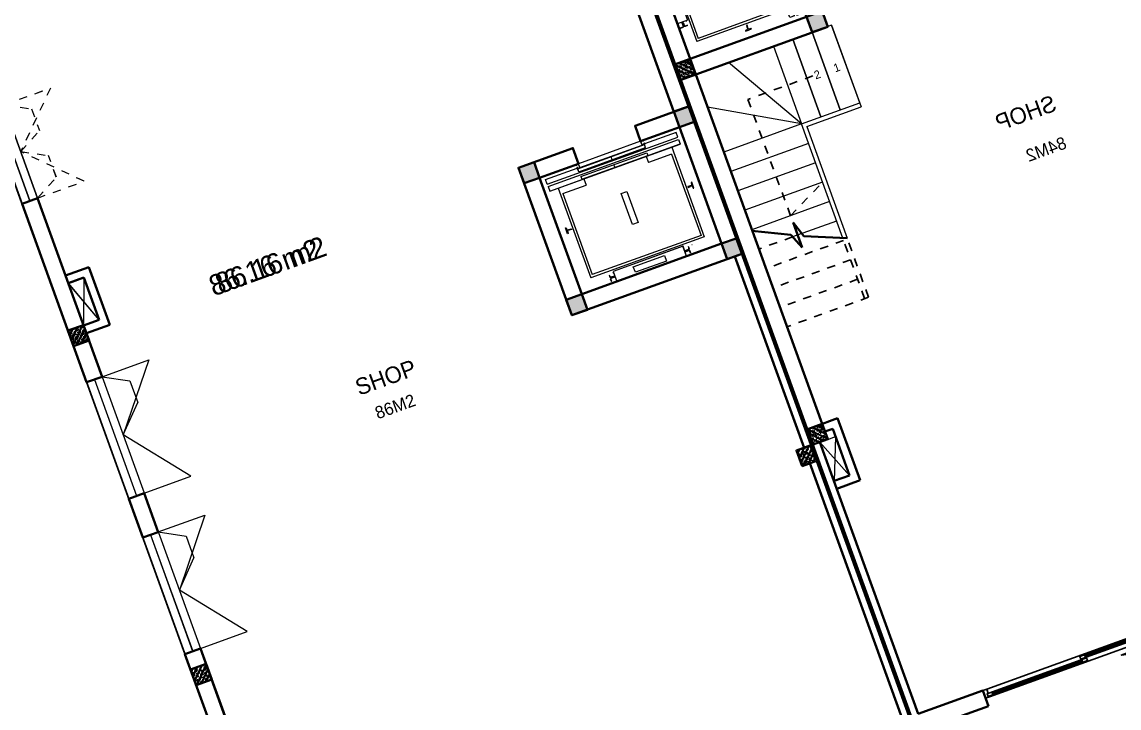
# Model space of a CAD drawing. Header units: metres. Extents: x 568336 to 569219, y 2065964 to 2066430.
# Drawn here: x 568630.39 to 568643.67, y 2066201.2 to 2066209.51 of the extents above; entities that cross this region are included whole.
import ezdxf

# ---------------------------------------------------------------- set-up
doc = ezdxf.new("R2010")
doc.units = ezdxf.units.M
for name, pattern in [('DASHDOT2', [0.5, 0.25, -0.125, 0, -0.125]), ('HIDDEN', [0.375, 0.25, -0.125]), ('HIDDEN2', [0.1875, 0.125, -0.0625])]:
    doc.linetypes.add(name, pattern=pattern)
doc.layers.get('0').update_dxf_attribs({"linetype": 'CONTINUOUS'})
doc.layers.get('DEFPOINTS').update_dxf_attribs({"linetype": 'CONTINUOUS'})
for name, color, linetype, lineweight in [('-CONCRETE', 1, 'CONTINUOUS', 35), ('-DOOR', 137, 'CONTINUOUS', 9), ('-HATCH', 8, 'CONTINUOUS', 5), ('-HIDE', 3, 'HIDDEN', 13), ('-LINE1', 7, 'CONTINUOUS', 18), ('-LINE2', 252, 'CONTINUOUS', 9), ('-STEEL1', 1, 'CONTINUOUS', 35), ('-TEXT', 7, 'CONTINUOUS', 15), ('-WALL', 4, 'CONTINUOUS', 35), ('EC-Thiet bi', 8, 'CONTINUOUS', 25), ('TEXT25', 2, 'CONTINUOUS', 13)]:
    doc.layers.add(name, color=color, linetype=linetype, lineweight=lineweight)
for name, color, linetype in [('1-NETMANH', 8, 'CONTINUOUS'), ('LoLK', 6, 'CONTINUOUS'), ('TIMDUONG', 1, 'CONTINUOUS')]:
    doc.layers.add(name, color=color, linetype=linetype)
doc.styles.add('SVN_AVO_thuong', font='')
doc.styles.add('T1', font='', dxfattribs={"height": 200})
doc.styles.add('vnavanth', font='', dxfattribs={"width": 0.8})
doc.styles.get('SVN_AVO_thuong').set_extended_font_data('SVN-Avo')
doc.styles.get('T1').set_extended_font_data('VNgeometric Light')
doc.styles.get('vnavanth').set_extended_font_data('.VnAvantH')

# ---------------------------------------------------------------- blocks, each defined once
blk = doc.blocks.new('X-5M-DH-2-CORE$0$A$C75E80C28')
at = {"layer": '-LINE2', "linetype": 'Continuous', "ltscale": 2}
for p, q in [((-556.8000102631631, -112.4999999912397), (-560.0000102631166, -112.4999999912397)), ((-510.0000099998433, -21.5000000000291), (-510.0000099998579, -50.60000000000582)), ((-506.8000099998899, -21.5000000000291), (-510.0000099998433, -21.5000000000291)), ((-510.0000099998579, -108.5000000000291), (-510.0000099998433, -79.39999999999418)), ((-506.8000099998899, -21.5000000000291), (-506.8000099999044, -50.60000000000582)), ((-506.8000099999044, -108.5000000000291), (-506.8000099998899, -79.39999999999418)), ((-456.2000100000296, -56.79999999998836), (-500.6000099999364, -56.80000000001746)), ((-456.2000100000441, -60), (-500.600009999951, -60.0000000000291)), ((-456.2000100000296, -70), (-500.6000099999364, -70.0000000000291)), ((-456.2000100000296, -73.19999999995343), (-500.6000099999364, -73.19999999998254)), ((-453.2000100000441, -63), (-453.2000100000296, -67)), ((-450.0000099998579, -63), (-450.0000099998433, -67)), ((450.0000100000616, -63), (450.0000100000761, -67)), ((453.200010000015, -63), (453.2000100000296, -67)), ((456.2000100000296, -56.79999999998836), (500.6000100000529, -56.79999999998836)), ((456.200010000015, -60), (500.6000100000383, -60)), ((456.2000100000296, -70), (500.6000100000529, -70)), ((456.2000100000296, -73.19999999995343), (500.6000100000529, -73.19999999995343)), ((456.800009736864, -112.4999999912397), (460.0000097368174, -112.4999999912397)), ((506.8000100001227, -21.5), (510.0000100000761, -21.5)), ((506.8000100001227, -21.5), (506.8000100001082, -50.59999999997672)), ((506.8000100001227, -108.5), (506.8000100001227, -79.39999999996508)), ((510.0000100000761, -21.5), (510.0000100000616, -50.59999999997672)), ((510.0000100000761, -108.5), (510.0000100000761, -79.39999999996508)), ((-731.0000002632733, -148.9999999649008), (730.9999997367267, -148.9999999649299)), ((-731.0000002698944, -1304.999999934109), (-731.0000002632733, -148.9999999649008)), ((-700.0000002632733, -178.9999999649008), (699.9999997367267, -178.9999999649299)), ((-700.0000002699089, -1224.999999934109), (-700.0000002632733, -178.9999999649008)), ((699.9999997300911, -1224.999999934109), (699.9999997367267, -178.9999999649299)), ((730.9999997301056, -1304.999999934109), (730.9999997367267, -148.9999999649299)), ((839.9999997301056, -1304.999999934109), (-840.0000002698944, -1304.999999934109)), ((-840.0000002698944, -1364.999999934109), (-840.0000002698944, -1304.999999934109)), ((-700.0000002699089, -1224.999999934109), (-400.0000002699089, -1224.999999934138)), ((424.9999997301056, -1308.999999934109), (-425.0000002698944, -1308.999999934109)), ((-425.0000002699089, -1342.999999934109), (-425.0000002698944, -1308.999999934109)), ((-400.0000002698944, -1304.999999934138), (-400.0000002699089, -1224.999999934138)), ((-2.6989437174052e-07, -1308.999999934109), (-2.699089236557484e-07, -1342.999999934109)), ((699.9999997300911, -1224.999999934109), (399.9999997300911, -1224.999999934109)), ((399.9999997301056, -1304.999999934109), (399.9999997300911, -1224.999999934109)), ((424.9999997300911, -1342.999999934109), (424.9999997301056, -1308.999999934109)), ((839.9999997301056, -1364.999999934109), (839.9999997301056, -1304.999999934109)), ((839.9999997301056, -1364.999999934109), (-840.0000002698944, -1364.999999934109)), ((839.9999997301056, -1394.999999934109), (-840.0000002698944, -1394.999999934109)), ((-840.0000002698944, -1394.999999934109), (-840.0000002698944, -1454.999999934109)), ((-840.0000002698944, -1454.999999934109), (-435.0000002698944, -1454.999999934109)), ((-435.0000002698944, -1449.999999934109), (-435.0000002699089, -1459.999999934109)), ((-435.0000002698944, -1449.999999934109), (-400.0000002698944, -1449.999999934138)), ((-435.0000002699089, -1459.999999934109), (-425.0000002699089, -1459.999999934109)), ((-433.4000002698012, -1451.599999934086), (-433.4000002698012, -1458.399999934074)), ((-433.4000002698012, -1451.599999934086), (-401.6000002697547, -1451.599999934086)), ((-433.4000002698012, -1458.399999934074), (-425.0000002698944, -1458.399999934074)), ((429.9999997300911, -1405.999999934138), (-430.0000002699089, -1405.999999934109)), ((-430.0000002699089, -1405.999999934109), (-430.0000002698944, -1445.999999934109)), ((429.9999997301056, -1445.999999934138), (-430.0000002698944, -1445.999999934109)), ((424.9999997300911, -1342.999999934109), (-425.0000002699089, -1342.999999934109)), ((-425.0000002698944, -1458.399999934074), (-425.0000002699089, -1459.999999934109)), ((-401.6000002697547, -1451.599999934086), (-401.6000002697256, -1498.399999934074)), ((399.9999997301056, -1449.999999934109), (-400.0000002698944, -1449.999999934138)), ((-400.0000002698944, -1449.999999934138), (-400.0000002698653, -1499.999999934138)), ((-2.699089236557484e-07, -1405.999999934109), (-2.6989437174052e-07, -1445.999999934109)), ((399.9999997301056, -1449.999999934109), (399.9999997301347, -1499.999999934109)), ((434.9999997301056, -1449.999999934109), (399.9999997301056, -1449.999999934109)), ((401.5999997301988, -1451.599999934086), (401.5999997302279, -1498.399999934074)), ((433.3999997302453, -1451.599999934086), (401.5999997301988, -1451.599999934086)), ((433.3999997302453, -1458.399999934074), (424.9999997301056, -1458.399999934074)), ((424.9999997301056, -1458.399999934074), (424.9999997301056, -1459.999999934109)), ((434.9999997301056, -1459.999999934109), (424.9999997301056, -1459.999999934109)), ((429.9999997300911, -1405.999999934138), (429.9999997301056, -1445.999999934138)), ((433.3999997302453, -1451.599999934086), (433.3999997302453, -1458.399999934074)), ((434.9999997301056, -1449.999999934109), (434.9999997301056, -1459.999999934109)), ((839.9999997301056, -1454.999999934109), (434.9999997301056, -1454.999999934109)), ((839.9999997301056, -1394.999999934109), (839.9999997301056, -1454.999999934109)), ((-435.0000002698653, -1489.999999934109), (-435.0000002698653, -1499.999999934109)), ((-435.0000002698653, -1489.999999934109), (-425.0000002698653, -1489.999999934109)), ((-435.0000002698653, -1499.999999934109), (-400.0000002698653, -1499.999999934138)), ((-433.4000002697721, -1491.599999934086), (-433.4000002697721, -1498.399999934074)), ((-433.4000002697721, -1491.599999934086), (-425.0000002698653, -1491.599999934086)), ((-433.4000002697721, -1498.399999934074), (-401.6000002697256, -1498.399999934074)), ((-425.0000002698653, -1489.999999934109), (-425.0000002698653, -1491.599999934086)), ((434.9999997301347, -1499.999999934109), (399.9999997301347, -1499.999999934109)), ((433.3999997302744, -1498.399999934074), (401.5999997302279, -1498.399999934074)), ((424.9999997301347, -1489.999999934109), (424.9999997301347, -1491.599999934086)), ((434.9999997301347, -1489.999999934109), (424.9999997301347, -1489.999999934109)), ((433.3999997302744, -1491.599999934086), (424.9999997301347, -1491.599999934086)), ((433.3999997302744, -1491.599999934086), (433.3999997302744, -1498.399999934074)), ((434.9999997301347, -1489.999999934109), (434.9999997301347, -1499.999999934109))]:
    blk.add_line(p, q, dxfattribs=at)
for points in [[(-450.0000000000146, 0), (-450, -130), (450, -130), (449.9999999999854, 0)], [(-200, -29), (200.0000000001164, -29), (200.0000000001164, -101), (-200, -101)], [(-36.0000002632587, -583.9999999649008), (35.9999997367413, -583.9999999649008), (35.99999973675585, -983.9999999649008), (-36.00000026324415, -983.9999999649008)]]:
    blk.add_lwpolyline(points, close=True, dxfattribs=at)
for points in [[(-780.0000002632587, -788.9999999649008), (-751.0000002632587, -788.9999999649299, 0.414213562373095), (-750.0000002632733, -787.9999999649008), (-750.0000002632587, -783.9999999649008), (-750.0000002632587, -779.9999999649008, 0.414213562373095), (-751.0000002632733, -778.9999999649299), (-780.0000002632733, -778.9999999649881, -0.2569775838576673), (-784.1207396915852, -781.9399999648449), (-797.9000002631656, -781.939999964874, -0.414213562373095), (-800.9000002631656, -778.939999964874), (-804.0000002632587, -749.4999999649008, 0.414213562373095), (-807.0000002632587, -746.4999999649008), (-812.0000002632587, -746.4999999649008), (-812.0000002632587, -783.9999999649008), (-812.0000002632587, -821.4999999649008), (-807.0000002632587, -821.4999999649008, 0.414213562373095), (-804.0000002632587, -818.4999999649008), (-800.9000002631656, -789.0599999648693, -0.414213562373095), (-797.9000002631656, -786.0599999648693), (-784.1207396915852, -786.0599999648402, -0.2569775838576673), (-780.0000002632587, -788.9999999647553)], [(779.9999997367413, -788.9999999649299), (750.9999997367413, -788.9999999649008, -0.414213562373095), (749.9999997367267, -787.9999999649299), (749.9999997367413, -783.9999999649299), (749.9999997367413, -779.9999999649299, -0.414213562373095), (750.9999997367267, -778.9999999649008), (779.9999997368432, -778.9999999650172, 0.2569775838576673), (784.1207391653006, -781.939999964874), (797.899999736881, -781.9399999648449, 0.414213562373095), (800.899999736881, -778.9399999648449), (803.9999997367413, -749.4999999649008, -0.414213562373095), (806.9999997367413, -746.4999999649008), (811.9999997367413, -746.4999999649008), (811.9999997367413, -783.9999999649008), (811.9999997367413, -821.4999999649008), (806.9999997367413, -821.4999999649008, -0.414213562373095), (803.9999997367413, -818.4999999649008), (800.899999736881, -789.0599999648402, 0.414213562373095), (797.899999736881, -786.0599999648402), (784.1207391653006, -786.0599999648693, 0.2569775838576672), (779.9999997368577, -788.9999999647844)]]:
    blk.add_lwpolyline(points, format="xyb", dxfattribs=at)
for centre, radius, start, end in [((-500.600009999951, -50.60000000000582), 9.400000000001475, 180, 270), ((-500.6000099999364, -79.39999999999418), 9.399999999997844, 90, 180), ((-500.600009999951, -50.60000000000582), 6.200000000004374, 180, 270), ((-500.6000099999364, -79.39999999999418), 6.19999999999734, 90, 180), ((-456.2000100000441, -63), 6.19999999999713, 0, 90), ((-456.2000100000441, -63), 3.000000000000045, 0, 90), ((-456.2000100000296, -67), 6.20000000000076, 270, 0), ((-456.2000100000296, -67), 2.999999999999834, 270, 0), ((456.200010000015, -63), 6.19999999999713, 90, 180), ((456.2000100000296, -67), 6.20000000000076, 180, 270), ((456.200010000015, -63), 3.000000000000045, 90, 180), ((456.2000100000296, -67), 2.999999999999834, 180, 270), ((500.6000100000383, -50.59999999997672), 6.200000000004374, 270, 0), ((500.6000100000383, -50.59999999997672), 9.400000000001475, 270, 0), ((500.6000100000529, -79.39999999996508), 9.399999999997844, 0, 90), ((500.6000100000529, -79.39999999996508), 6.19999999999734, 0, 90)]:
    blk.add_arc(centre, radius, start, end, dxfattribs=at)
blk = doc.blocks.new('A$C5C575821')
at = {"layer": '-CONCRETE'}
h = blk.add_hatch(color=256, dxfattribs=at)
h.dxf.hatch_style = 1
h.paths.add_polyline_path([(-0.00237559899687767, 200.0000000000146), (-0.00237559899687767, 1.455191522836685e-11), (199.9976244010031, 1.455191522836685e-11), (199.9976244010031, 200.0000000000146)])
blk.add_lwpolyline([(-0.00237559899687767, 1.455191522836685e-11), (199.9976244010031, 1.455191522836685e-11), (199.9976244010031, 200.0000000000146), (-0.00237559899687767, 200.0000000000146)], close=True, dxfattribs=at)
blk = doc.blocks.new('A$C3F71457E')
at = {"layer": '-CONCRETE'}
blk.add_lwpolyline([(-8.760252967476845e-09, -100.0000002632005), (0, 400), (-1500, 400.0000000000582), (-1500.00000001755, -1399.999999999942), (-1.754960976541042e-08, -1400), (-7.895869202911854e-08, -900.0000002632005), (199.9999999912397, -900.0000002982852), (199.9999999824504, -1600), (-1700.00000001755, -1600), (-1700, 600), (200, 600), (199.9999999912397, -100.0000002982852), (6.140908226370811e-08, -100.0000002632005)], dxfattribs=at)
at = {"layer": '-LINE1'}
blk.add_line((-7.895869202911854e-08, -900.0000002632005), (-8.760252967476845e-09, -100.0000002632005), dxfattribs=at)
at = {"layer": '-WALL'}
for p in [(-1699.997624401003, 399.9999999999854), (0.00237559899687767, 399.9999999999854), (-1699.997624401081, -1599.999999999959), (0.002375601565972829, -1600.000000021305)]:
    blk.add_blockref('A$C5C575821', p, dxfattribs=at)
at = {"color": 2, "rotation": 90}
blk.add_blockref('X-5M-DH-2-CORE$0$A$C75E80C28', (-1500.00000000876, -499.9999999999418), dxfattribs=at)
blk = doc.blocks.new('D12')
at = {"layer": '-DOOR'}
for p, q in [((0, 200.0213350024052), (1200, 200.0213350024052)), ((0, 100), (1200, 100.2985981091746)), ((0, 0), (1200, 0.2985981091745802))]:
    blk.add_line(p, q, dxfattribs=at)
at = {"layer": '-LINE2', "linetype": 'HIDDEN2', "ltscale": 10}
for p, q in [((0, 200), (0, 800)), ((0, 800), (600, 200.0213350024052)), ((1200, 800), (600, 200.0213350024052)), ((1200, 200), (1200, 800)), ((1200, 200), (1200, 800)), ((0, 200.0213350024052), (160.3887441940024, 500)), ((160.3887441940024, 500), (439.4600093320769, 500.1492614196613)), ((600, 200.0213350024052), (439.4600093320769, 500.1492614196613)), ((600, 200.0213350024052), (760.5399906679231, 500.1492614196613)), ((1039.611255805998, 500), (760.5399906679231, 500.1492614196613)), ((1200, 200.0213350024052), (1039.611255805998, 500))]:
    blk.add_line(p, q, dxfattribs=at)
blk = doc.blocks.new('18x35')
at = {"layer": '-HATCH'}
h = blk.add_hatch(dxfattribs=at)
h.set_pattern_fill('CHAU-01', color=256, scale=10, angle=-1.272221872585407e-14, pattern_type=2)
h.set_pattern_definition([(49.99999999999999, (0, 0), (71.72601826007535, -6.275213498259527), [7.5, -82.5]), (355, (0, 0), (-13.87513336129999, 75.21921337000119), [6, -66]), (100.4514, (5.977167999997619, -0.5229339999999638), (57.85093817140217, 68.94395420609534), [6.374019000000001, -70.1142112]), (46.18419999999998, (0, 20), (106.7241048625644, -16.55190143290183), [11.25, -123.75]), (96.63559999999998, (8.89367449999554, 18.62066930000003), (93.46627055487036, 97.41178709004416), [9.561028799999994, -105.1713]), (351.1842, (0, 20), (93.46619451336275, 97.41186009253245), [9, -99]), (20.99999999999998, (10, 15), (59.69070521184616, -40.2618890665339), [7.5, -82.5]), (326.0000000000001, (10, 15), (24.33153319215819, 72.5150045046853), [6, -66]), (71.45139999999999, (14.97422329999972, 11.64483940000002), (84.022262858149, 32.25304967099522), [6.374019000000001, -70.1142112]), (37.49999999999998, (0, 0), (1.215985531729074, 33.28938538313115), [0, -65.19999999999999, 0, -67, 0, -66.25]), (7.499999999999987, (0, 0), (26.30695374421487, 39.44117118823602), [0, -38.2, 0, -63.7, 0, -25.25]), (327.5, (-22.30000000000291, 0), (53.3822436172409, -2.255487173437988), [0, -25, 0, -78, 0, -103.5]), (317.5, (-32.30000000000291, 0), (58.31861693423862, 10.01049823323176), [0, -32.5, 0, -51.8, 0, -73.5]), (44.99999999999999, (0, 0), (-30.05203820042826, 30.05203820042828), []), (44.99999999999999, (0, 12.25), (-30.05203820042826, 30.05203820042828), [])])
h.paths.add_polyline_path([(96508.03118051568, 47993.04977023201), (96508.03118051568, 47793.04977023201), (96708.03118051568, 47793.04977023201), (96708.03118051568, 47993.04977023201)])
at = {"layer": '-STEEL1'}
blk.add_lwpolyline([(96508.03118051568, 47793.04977023201), (96708.03118051568, 47793.04977023201), (96708.03118051568, 47993.04977023201), (96508.03118051568, 47993.04977023201)], close=True, dxfattribs=at)
blk = doc.blocks.new('M2-T1.1')
at = {"layer": '-DOOR'}
for p, q in [((568630.077551751, 2066208.47013625), (568630.4855999701, 2066207.341643161)), ((568630.0776990404, 2066208.470024212), (568630.4857694645, 2066207.341539153)), ((568630.1714912757, 2066208.504103545), (568630.5795394946, 2066207.375610456)), ((568630.1716378966, 2066208.503993356), (568630.5797083207, 2066207.375508296)), ((568629.9836122076, 2066208.436169007), (568630.3916604266, 2066207.307675919)), ((568629.9837601654, 2066208.436055121), (568630.3918305895, 2066207.307570062)), ((568631.2677787496, 2066205.17842533), (568631.7777895262, 2066203.767501276)), ((568631.2679908092, 2066205.178336713), (568631.7780293481, 2066203.767422694)), ((568631.8540866156, 2066203.263694655), (568631.6840578276, 2066203.733896964)), ((568631.8543363508, 2066203.263617575), (568631.6842983108, 2066203.733816538)), ((568632.041778163, 2066203.331565369), (568631.871749375, 2066203.801767678)), ((568632.0420265627, 2066203.331491982), (568631.8719885227, 2066203.801690945)), ((568631.9477598435, 2066203.297285311), (568632.4575874245, 2066201.886868059)), ((568631.9480089177, 2066203.297210074), (568632.4578642512, 2066201.886802854))]:
    blk.add_line(p, q, dxfattribs=at)
blk.add_lwpolyline([(568636.4529162064, 2066214.071594699), (568628.9296266023, 2066211.35117953), (568633.3772653667, 2066199.052313141), (568635.880673545, 2066197.91392121), (568641.553742643, 2066199.965361133), (568636.4539144482, 2066214.071955584)], dxfattribs=at)
for points in [[(568632.3638690592, 2066201.852980733), (568631.1735720201, 2066205.144387264), (568631.3616542015, 2066205.212395303), (568632.5519512409, 2066201.920988772)], [(568632.3641465529, 2066201.852913684), (568631.1737847495, 2066205.144296793), (568631.3618655927, 2066205.212308533), (568632.5522273962, 2066201.920925424)]]:
    blk.add_lwpolyline(points, close=True, dxfattribs=at)
at = {"layer": '-HIDE', "ltscale": 10}
for p, q in [((568631.3257680008, 2066205.901755443), (568630.9524150833, 2066206.344265806)), ((568631.3259658277, 2066205.901667967), (568630.9526042029, 2066206.344170983)), ((568631.1404969103, 2066206.412274822), (568631.1368832764, 2066205.833412682)), ((568631.1406846917, 2066206.412183701), (568631.137082448, 2066205.83332149))]:
    blk.add_line(p, q, dxfattribs=at)
at = {"layer": '-LINE2', "linetype": 'HIDDEN2', "ltscale": 10}
for p, q in [((568631.3618989765, 2066205.212437455), (568631.9261866295, 2066205.416347839)), ((568631.3621103668, 2066205.21235069), (568631.9263940074, 2066205.416272177)), ((568631.9261866295, 2066205.416347839), (568631.6168836481, 2066204.507161607)), ((568631.9263940074, 2066205.416272177), (568631.617108916, 2066204.507079859)), ((568631.3618989765, 2066205.212437455), (568631.6985510204, 2066205.163550334)), ((568631.3621103668, 2066205.21235069), (568631.6987633726, 2066205.163470193)), ((568631.6985510204, 2066205.163550334), (568631.7935339457, 2066204.901140278)), ((568631.6987633726, 2066205.163470193), (568631.7937514613, 2066204.901062007)), ((568631.6168836481, 2066204.507161607), (568631.7935339457, 2066204.901140278)), ((568631.617108916, 2066204.507079859), (568631.7937514613, 2066204.901062007)), ((568632.4359625896, 2066204.005628707), (568631.6168836481, 2066204.507161607)), ((568632.4361977258, 2066204.005563076), (568631.617108916, 2066204.507079859)), ((568631.8716749366, 2066203.801718323), (568632.4359625896, 2066204.005628707)), ((568631.8719140852, 2066203.801641589), (568632.4361977258, 2066204.005563076)), ((568632.0416002566, 2066203.331478612), (568632.6058879097, 2066203.535388996)), ((568632.0418486581, 2066203.331405221), (568632.6061322986, 2066203.535326709)), ((568632.6058879097, 2066203.535388996), (568632.2965849282, 2066202.626202764)), ((568632.6061322986, 2066203.535326709), (568632.2968472074, 2066202.626134391)), ((568632.0416002566, 2066203.331478612), (568632.3782523004, 2066203.282591491)), ((568632.0418486581, 2066203.331405221), (568632.3785016638, 2066203.282524724)), ((568632.3782523004, 2066203.282591491), (568632.4732352258, 2066203.020181435)), ((568632.3785016638, 2066203.282524724), (568632.4734897526, 2066203.020116538)), ((568632.2965849282, 2066202.626202764), (568632.4732352258, 2066203.020181435)), ((568632.2968472074, 2066202.626134391), (568632.4734897526, 2066203.020116538)), ((568633.1156638697, 2066202.124669864), (568632.2965849282, 2066202.626202764)), ((568633.1159360171, 2066202.124617608), (568632.2968472074, 2066202.626134391)), ((568632.5513762168, 2066201.92075948), (568633.1156638697, 2066202.124669864)), ((568632.5516523765, 2066201.92069612), (568633.1159360171, 2066202.124617608))]:
    blk.add_line(p, q, dxfattribs=at)
at = {"layer": '-WALL'}
for p, q in [((568638.4713821845, 2066208.489716712), (568636.4496064158, 2066214.080631505)), ((568638.471529087, 2066208.489769839), (568636.4496433074, 2066214.080644848)), ((568636.8122735413, 2066212.488373882), (568638.2828833894, 2066208.421558031)), ((568636.8123417634, 2066212.488394361), (568638.2830316331, 2066208.421607448)), ((568638.3769244796, 2066208.45556205), (568638.4713821845, 2066208.489716712)), ((568638.3770720543, 2066208.455613318), (568638.471529087, 2066208.489769839)), ((568630.5798093664, 2066207.375708038), (568630.3920482695, 2066207.307816099)), ((568630.3920482695, 2066207.307816099), (568631.1738988282, 2066205.144477625)), ((568630.5799781906, 2066207.375605884), (568630.3922184296, 2066207.30771025)), ((568630.3922184296, 2066207.30771025), (568631.1741115558, 2066205.14438716)), ((568631.3616586708, 2066205.212373035), (568630.5798093664, 2066207.375708038)), ((568631.3618700625, 2066205.212286265), (568630.5799781906, 2066207.375605884)), ((568639.0227501767, 2066206.669650741), (568639.1172000867, 2066206.703805534)), ((568639.8611404527, 2066204.35126753), (568639.0227501767, 2066206.669650741)), ((568639.0229328923, 2066206.669714716), (568639.1173821302, 2066206.703871368)), ((568639.8613687864, 2066204.351348003), (568639.0229328923, 2066206.669714716)), ((568639.1172000867, 2066206.703805534), (568641.1077516129, 2066201.198757201)), ((568639.1173821302, 2066206.703871368), (568641.1080419777, 2066201.198862204)), ((568631.2005313307, 2066206.540327262), (568630.9184519569, 2066206.438331076)), ((568631.2007165924, 2066206.540237321), (568630.9186392255, 2066206.438235585)), ((568631.2005313307, 2066206.540327262), (568631.453217037, 2066205.84150284)), ((568631.2007165924, 2066206.540237321), (568631.4534160494, 2066205.841417872)), ((568631.1404942599, 2066206.412282152), (568630.9524559764, 2066206.344289986)), ((568631.1406820412, 2066206.41219103), (568630.9526450955, 2066206.344195164)), ((568631.1404942599, 2066206.412282152), (568631.3251719272, 2066205.901539911)), ((568631.1406820412, 2066206.41219103), (568631.3253697583, 2066205.901452423)), ((568631.3251719272, 2066205.901539911), (568631.1370897468, 2066205.833531872)), ((568631.3253697583, 2066205.901452423), (568631.137288916, 2066205.833440683)), ((568631.453217037, 2066205.84150284), (568631.1710937663, 2066205.739490781)), ((568631.4534160494, 2066205.841417872), (568631.171294786, 2066205.739400262)), ((568631.1738982011, 2066205.14447936), (568631.361659298, 2066205.2123713)), ((568631.3616586708, 2066205.212373035), (568631.1738988282, 2066205.144477625)), ((568631.1741109287, 2066205.144388896), (568631.3618706897, 2066205.21228453)), ((568631.3618700625, 2066205.212286265), (568631.1741115558, 2066205.14438716)), ((568641.047505631, 2066201.070636552), (568639.929155196, 2066204.163187774)), ((568641.0477985169, 2066201.070740369), (568639.9293872305, 2066204.163269585)), ((568632.5519414911, 2066201.920986273), (568632.3641275968, 2066201.853071318)), ((568633.376932766, 2066199.052360255), (568632.3641275968, 2066201.853071318)), ((568632.3641344518, 2066201.853076695), (568632.5519498204, 2066201.920988259)), ((568632.5522176465, 2066201.920922925), (568632.3644050885, 2066201.853004274)), ((568633.3772653667, 2066199.052313141), (568632.3644050885, 2066201.853004274)), ((568632.3644119435, 2066201.853009651), (568632.5522259757, 2066201.920924911)), ((568632.5519414911, 2066201.920986273), (568633.5360190478, 2066199.199723637)), ((568632.5522176465, 2066201.920922925), (568633.5363487488, 2066199.199679653))]:
    blk.add_line(p, q, dxfattribs=at)
at = {"layer": '-WALL', "color": 250}
for p, q in [((568631.683386905, 2066203.733374018), (568631.8714814365, 2066203.801379036)), ((568631.6836273986, 2066203.733293578), (568631.8717205918, 2066203.801302298)), ((568631.8534236294, 2066203.263174578), (568632.0414849828, 2066203.331167601)), ((568631.8536733749, 2066203.263097485), (568632.0417333904, 2066203.331094209))]:
    blk.add_line(p, q, dxfattribs=at)
at = {"layer": '-WALL'}
for points in [[(568631.8714814365, 2066203.801379036), (568631.6833827043, 2066203.733365012), (568631.8534004082, 2066203.263166182), (568632.0414991404, 2066203.331180206)], [(568631.8717205918, 2066203.801302298), (568631.6836231978, 2066203.733284573), (568631.8536501537, 2066203.263089088), (568632.0417475477, 2066203.331106813)]]:
    blk.add_lwpolyline(points, close=True, dxfattribs=at)
at = {"layer": 'DEFPOINTS', "color": 2}
blk.add_lwpolyline([(568636.4528791368, 2066214.071581291), (568628.9295360051, 2066211.351314157), (568633.376932766, 2066199.052360255), (568635.8803185438, 2066197.913919066), (568641.5534280066, 2066199.965247361), (568636.4538773857, 2066214.071942156)], dxfattribs=at)
at = {"layer": 'TIMDUONG', "color": 1, "linetype": 'HIDDEN', "ltscale": 10, "const_width": 0.05}
blk.add_lwpolyline([(568635.7726575843, 2066215.952376971), (568625.4282189548, 2066212.211709992), (568630.1956530432, 2066199.03444783), (568636.6364510525, 2066195.923324992), (568642.3250382127, 2066197.832386907)], close=True, dxfattribs=at)
at = {"layer": '-STEEL1', "xscale": 0.001, "yscale": 0.001, "zscale": 0.001, "rotation": 19.87842181353832}
for p in [(568556.5094778136, 2066127.821554519), (568565.3283886901, 2066126.370042916), (568557.9932106748, 2066123.717301113)]:
    blk.add_blockref('18x35', p, dxfattribs=at)
at = {"layer": '-WALL'}
for p, xscale, yscale, zscale, rotation in [((568637.0343944611, 2066207.758473679), 0.001, 0.001, 0.001, 109.8793230328633), ((568637.0345557524, 2066207.75849853), 0.0009999999999999998, 0.0009999999999999998, 0.0009999999999999998, 109.8804504314381)]:
    blk.add_blockref('A$C3F71457E', p, dxfattribs=dict(at, xscale=xscale, yscale=yscale, zscale=zscale, rotation=rotation))
at = {"xscale": -0.001, "yscale": 0.001, "zscale": 0.001}
for p, rotation in [((568630.3914573141, 2066207.307602417), 289.8793230328633), ((568630.3916274784, 2066207.307496556), 289.8804504314382)]:
    blk.add_blockref('D12', p, dxfattribs=dict(at, rotation=rotation))
at = {"layer": 'DEFPOINTS', "color": 2}
for rotation, p in [(19.88044972995602, (568632.7118674183, 2066206.183980273)), (19.87932303237316, (568632.7903615122, 2066206.21249241))]:
    blk.add_text('86.16 m2', height=0.25, rotation=rotation, dxfattribs=at).set_placement(p)
at = {"layer": 'TEXT25'}
for s, height, rotation, style, p in [('SHOP', 0.2, 19.87932303237316, 'SVN_AVO_thuong', (568634.4714635974, 2066204.980345787)), ('SHOP', 0.2, 19.88044972995602, 'SVN_AVO_thuong', (568634.4716795511, 2066204.980320217)), ('86M2', 0.15, 19.87932303237316, 'T1', (568634.6985916299, 2066204.695729512)), ('86M2', 0.15, 19.88044972995602, 'T1', (568634.6988131843, 2066204.695708409))]:
    blk.add_text(s, height=height, rotation=rotation, dxfattribs=dict(at, style=style)).set_placement(p)
blk = doc.blocks.new('A$Cf949713d')
at = {"layer": '-LINE1', "lineweight": 18}
for p, q in [((4.101713756797835, 3250.000324489571), (4.071269666601438, 1250.000324200024)), ((1004.08159186726, 2250.000324489571), (4.052242110366933, 2250.000324489571)), ((1004.081591867027, 2000.000324489643), (4.052242110134102, 2000.000324489643)), ((1004.081591867493, 1750.000324489643), (4.052242110599764, 1750.000324489643)), ((1004.081591867493, 1500.000324489643), (4.052242110599764, 1500.000324489643)), ((1004.081591867493, 1250.000324489658), (4.052242110599764, 1250.000324489658)), ((1004.081591867493, 1000.000324489658), (438.5074325119203, 1000.000324489658))]:
    blk.add_line(p, q, dxfattribs=at)
at = {"layer": '-LINE1'}
for p, q in [((1753.654815993912, 3250.000324489571), (4.101713756797835, 3250.000324489571)), ((1004.08159186726, 2250.000324489578), (426.7313226789993, 3250.000324488647)), ((1004.08159186726, 3250.000324489578), (1004.08159186726, 2250.000324489578)), ((1253.93933324283, 2250.000324489578), (1253.93933324283, 3250.000324489578)), ((1253.93933324283, 3250.000324489578), (1253.93933324283, 2250.000324489578)), ((1503.7970746184, 2250.000324489578), (1503.7970746184, 3250.000324489578)), ((1503.7970746184, 3250.000324489578), (1503.797074618342, 2250.000324489585)), ((1753.654815993912, 2250.000324489578), (1753.654815993912, 3250.000324489578)), ((1753.654815993912, 3250.000324489571), (1753.654815993854, 2200.000324489571)), ((1004.08159186726, 2250.000324489578), (4.101713756943354, 2827.338976301369)), ((1004.081591866707, 780.1918206954942), (1004.08159186726, 2250.000324489571)), ((1004.08159186726, 2250.000324489571), (1753.654815993854, 2250.000324489571)), ((1054.08159186726, 2200.000324489571), (1054.081591867143, 759.1871894446376)), ((1054.08159186726, 2200.000324489571), (1753.654815993854, 2200.000324489571))]:
    blk.add_line(p, q, dxfattribs=at)
at = {"layer": '-WALL'}
for p, q in [((425.7637618370354, 1031.581816884347), (0.0003850747598335147, 1235.290601278452)), ((504.7281945508439, 1160.155448393089), (503.4056394263171, 839.1689376479553)), ((570.4268913173582, 962.3669621986701), (504.7281945508439, 1160.155448393089)), ((503.4056394263171, 839.1689376479553), (425.7637618370354, 1031.581816884347)), ((1054.081591867143, 759.1871894446376), (570.4268913173582, 962.3669621986701))]:
    blk.add_line(p, q, dxfattribs=at)
at = {"layer": '1-NETMANH', "linetype": 'DASHDOT2'}
for p, q in [((4.071016107860487, 1233.342985901632), (4.052242110221414, 0.00032448965794174)), ((438.5074325119203, 1000.000324489658), (4.052242110599764, 1000.000324489658)), ((1004.081591868104, 750.0003244896579), (4.052242111210944, 750.0003244896579)), ((1004.081591866416, 0.00032448965794174), (1004.081591866707, 780.1918206954942)), ((1054.081591867056, 0.00032448965794174), (1054.081591867143, 759.1871894446449)), ((1004.081591868715, 500.0003244896579), (4.052242111822125, 500.0003244896579)), ((1004.081591867231, 250.0003244896579), (4.052242110337829, 250.0003244896579)), ((1054.081591867056, 0.00032448965794174), (4.052242110221414, 0.00032448965794174))]:
    blk.add_line(p, q, dxfattribs=at)
blk.add_lwpolyline([(1331.125210567086, 2750.240522766566), (496.2588641860057, 2750.240522766566), (501.8692660082306, 1250.000324489658), (501.8692660082306, 1250.000324489658), (1004.081591866794, 1500.000324489643), (1004.081591866794, 1500.000324489643)], dxfattribs=at)
at = {"layer": '-TEXT', "color": 2, "style": 'vnavanth'}
for s, p in [('2', (1350.618914397666, 2697.735181333082)), ('1', (1600.476655773178, 2697.735181333082))]:
    blk.add_text(s, height=99.97959496000885, dxfattribs=at).set_placement(p)
blk = doc.blocks.new('*U43')
at = {"color": 8, "ltscale": 100}
for p, q in [((50.00000000145428, 99.99999999927059), (4969.265427892533, 99.99999999927158)), ((50.00000000145519, 0), (4969.265427892533, 8.526512829121202e-14))]:
    blk.add_line(p, q, dxfattribs=at)
at = {"ltscale": 100}
for p, q in [((105.0000000014261, 44.99999999742704), (1244.816356970048, 45.00000000324805)), ((1244.81635696884, 10.00000000324805), (105.0000000002183, 9.99999999742704)), ((1314.816356974224, 89.99999999602485), (2439.632713948793, 90.00000000184677)), ((2439.632713947585, 55.00000000184677), (1314.816356973016, 54.99999999602485)), ((3704.449070919763, 89.99999999602534), (2579.632713948793, 90.00000000184677)), ((2579.63271395, 55.00000000184677), (3704.449070920971, 54.99999999602534)), ((4914.265427896159, 44.99999999742803), (3774.449070923939, 45.00000000324855)), ((3774.449070925147, 10.00000000324855), (4914.265427897367, 9.999999997428034))]:
    blk.add_line(p, q, dxfattribs=at)
for points in [[(50.00000000145428, 99.9999999992724), (0, 99.9999999992724), (0, 0), (50.00000000145519, 0), (50.00000000145519, 9.999999999714419), (35.00000000021919, 10.00000000033742), (35.00000000145519, 45.00000000033742), (50.00000000145519, 44.99999999971351)], [(5019.265427893988, 9.947598300641403e-13), (4969.265427892533, 2.813749233609997e-12), (4969.265427892533, 9.999999999716323), (4984.26542789377, 10.00000000033933), (4984.265427892533, 45.00000000033933), (4969.265427892533, 44.99999999971632), (4969.265427892533, 99.99999999927431), (5019.265427893988, 99.99999999927431)]]:
    blk.add_lwpolyline(points, close=True)
for points in [[(105.0000000010932, 32.49999999608826), (95.00000000109321, 32.49999999641295), (95.00000000078398, 22.49999999641295), (105.000000000784, 22.49999999608826), (105.0000000002183, 9.99999999742704), (35.00000000021828, 10.00000000033742), (35.00000000145519, 45.00000000033742), (105.0000000014261, 44.99999999742704)], [(1244.816356974224, 89.99999999893524), (1314.816356974224, 89.99999999602485), (1314.816356973659, 77.49999999736363), (1304.816356973659, 77.49999999768832), (1304.816356973349, 67.49999999768832), (1314.816356973349, 67.49999999736363), (1314.816356973016, 54.99999999602485), (1244.816356973016, 54.99999999893523)], [(1314.81635696884, 10.00000000033767), (1244.81635696884, 10.00000000324805), (1244.816356969405, 22.50000000190928), (1254.816356969405, 22.50000000158459), (1254.816356969715, 32.50000000158459), (1244.816356969715, 32.50000000190928), (1244.816356970048, 45.00000000324805), (1314.816356970048, 45.00000000033767)], [(2439.632713947918, 67.50000000318555), (2449.632713947918, 67.50000000286086), (2449.632713948227, 77.50000000286086), (2439.632713948227, 77.50000000318555), (2439.632713948793, 90.00000000184677), (2509.632713948793, 89.99999999893639), (2509.632713947556, 54.99999999893639), (2439.632713947585, 55.00000000184677)], [(2579.632713949668, 67.50000000318555), (2569.632713949668, 67.50000000286086), (2569.632713949358, 77.50000000286086), (2579.632713949358, 77.50000000318555), (2579.632713948793, 90.00000000184677), (2509.632713948793, 89.99999999893639), (2509.632713950029, 54.99999999893639), (2579.63271395, 55.00000000184677)], [(3774.449070919763, 89.99999999893572), (3704.449070919763, 89.99999999602534), (3704.449070920328, 77.49999999736411), (3714.449070920328, 77.4999999976888), (3714.449070920638, 67.4999999976888), (3704.449070920638, 67.49999999736411), (3704.449070920971, 54.99999999602534), (3774.449070920971, 54.99999999893573)], [(3704.449070925147, 10.00000000033817), (3774.449070925147, 10.00000000324855), (3774.449070924582, 22.50000000190978), (3764.449070924582, 22.50000000158509), (3764.449070924272, 32.50000000158509), (3774.449070924272, 32.50000000190978), (3774.449070923939, 45.00000000324855), (3704.449070923939, 45.00000000033817)], [(4914.265427896492, 32.49999999608926), (4924.265427896492, 32.49999999641395), (4924.265427896801, 22.49999999641395), (4914.265427896801, 22.49999999608926), (4914.265427897367, 9.999999997428034), (4984.265427897367, 10.00000000033842), (4984.26542789613, 45.00000000033842), (4914.265427896159, 44.99999999742803)]]:
    blk.add_lwpolyline(points, close=True, dxfattribs=at)
at = {"color": 8, "ltscale": 100}
for points in [[(1254.816356969715, 32.50000000158459), (1254.816356969405, 22.50000000158459), (95.00000000078398, 22.49999999641295), (95.00000000109321, 32.49999999641295)], [(1304.816356973349, 67.49999999768832), (1304.816356973659, 77.49999999768832), (2449.632713948227, 77.50000000286086), (2449.632713947918, 67.50000000286086)], [(3714.449070920638, 67.4999999976888), (3714.449070920328, 77.4999999976888), (2569.632713949358, 77.50000000286086), (2569.632713949668, 67.50000000286086)], [(3764.449070924272, 32.50000000158509), (3764.449070924582, 22.50000000158509), (4924.265427896801, 22.49999999641395), (4924.265427896492, 32.49999999641395)]]:
    blk.add_lwpolyline(points, close=True, dxfattribs=at)
for points in [[(1821.767732485521, -64.99999999966221), (1821.767732485521, -89.99999999966221), (1721.767732485521, -64.99999999966221), (2021.767732485521, -64.99999999966221), (1921.767732485521, -39.99999999966221), (1921.767732485521, -64.99999999966221)], [(3197.497695409931, -64.99999999966195), (3197.497695409931, -89.99999999966195), (3297.497695409931, -64.99999999966195), (2997.497695409931, -64.99999999966195), (3097.497695409931, -39.99999999966195), (3097.497695409931, -64.99999999966195)]]:
    blk.add_lwpolyline(points)
blk = doc.blocks.new('M3-T1.1')
at = {"layer": '-HIDE', "ltscale": 10}
for p, q in [((568648.3084139803, 2066206.874053025), (568648.3263952006, 2066207.412870043)), ((568648.1380415838, 2066207.344855001), (568648.4966626791, 2066206.942290716))]:
    blk.add_line(p, q, dxfattribs=at)
at = {"layer": '-LINE1'}
blk.add_line((568648.2323562289, 2066207.378860166), (568648.1380415838, 2066207.344855001), dxfattribs=at)
at = {"layer": '-WALL'}
for p, q in [((568646.6334226476, 2066211.799042689), (568648.1643364737, 2066207.56693811)), ((568646.7274616198, 2066211.833052565), (568646.8219276485, 2066211.867216891)), ((568649.6789953501, 2066203.96798203), (568646.8219276485, 2066211.867216891)), ((568647.9763058664, 2066207.498315952), (568648.2584238013, 2066207.600344294)), ((568647.9763058664, 2066207.498315952), (568648.2473799209, 2066206.746481528)), ((568648.1043522416, 2066207.438293698), (568648.3074090153, 2066206.874530376)), ((568648.1043548926, 2066207.438286369), (568648.198544844, 2066207.472350295)), ((568648.3262476833, 2066207.412816692), (568649.5165576665, 2066204.121913044)), ((568648.3074090153, 2066206.874530376), (568648.4954869596, 2066206.942550131)), ((568648.2473799209, 2066206.746481528), (568648.5294968367, 2066206.848511159)), ((568649.5165576665, 2066204.121913044), (568648.7353157015, 2066203.839371212)), ((568648.8033354557, 2066203.651293268), (568649.6789953501, 2066203.96798203)), ((568648.8033354557, 2066203.651293268), (568648.7353157015, 2066203.839371212)), ((568648.7353157015, 2066203.839371212), (568648.8033354557, 2066203.651293268))]:
    blk.add_line(p, q, dxfattribs=at)
at = {"layer": 'TIMDUONG', "color": 1, "linetype": 'HIDDEN', "ltscale": 10, "const_width": 0.05}
blk.add_lwpolyline([(568635.7735817514, 2066215.953206084), (568644.2370668948, 2066219.014086967), (568650.794702474, 2066200.896552743), (568642.3986593971, 2066197.63711124)], close=True, dxfattribs=at)
at = {"layer": '-STEEL1', "xscale": 0.001, "yscale": 0.001, "zscale": 0.001, "rotation": 19.87842181353832}
for p in [(568572.1258055852, 2066134.038181354), (568573.7239311377, 2066129.617889892)]:
    blk.add_blockref('18x35', p, dxfattribs=at)
at = {"layer": '-WALL', "xscale": 0.001, "yscale": 0.001, "zscale": 0.001, "rotation": 199.8828919840721}
blk.add_blockref('A$C3F71457E', (568645.019049654, 2066211.853226315), dxfattribs=at)
at = {"layer": '-WALL', "color": 1, "xscale": -0.001, "yscale": 0.001, "zscale": 0.001, "rotation": 19.88289198407207}
blk.add_blockref('A$Cf949713d', (568647.7426009807, 2066208.744170783), dxfattribs=at)
at = {"layer": 'EC-Thiet bi', "xscale": 0.0009999999999999998, "yscale": 0.0009999999999999998, "zscale": 0.0009999999999999998, "rotation": 19.88289198407213}
blk.add_blockref('*U43', (568644.0492599711, 2066202.038286225), dxfattribs=at)
at = {"layer": 'TEXT25'}
for s, height, style, p in [('SHOP', 0.2, 'SVN_AVO_thuong', (568643.539396311, 2066208.661532673)), ('84M2', 0.15, 'T1', (568643.740560033, 2066208.233727974))]:
    blk.add_text(s, height=height, rotation=19.88289104131533, dxfattribs=dict(at, style=style)).set_placement(p)

msp = doc.modelspace()

# ---------------------------------------------------------------- block references
at = {"layer": 'LoLK', "xscale": -1, "rotation": 39.76827858219413}
msp.add_blockref('M3-T1.1', (2327444.981189129, 841794.6789989083), dxfattribs=at)
at = {"layer": 'LoLK'}
msp.add_blockref('M2-T1.1', (0, 0), dxfattribs=at)

doc.saveas('drawing.dxf')
